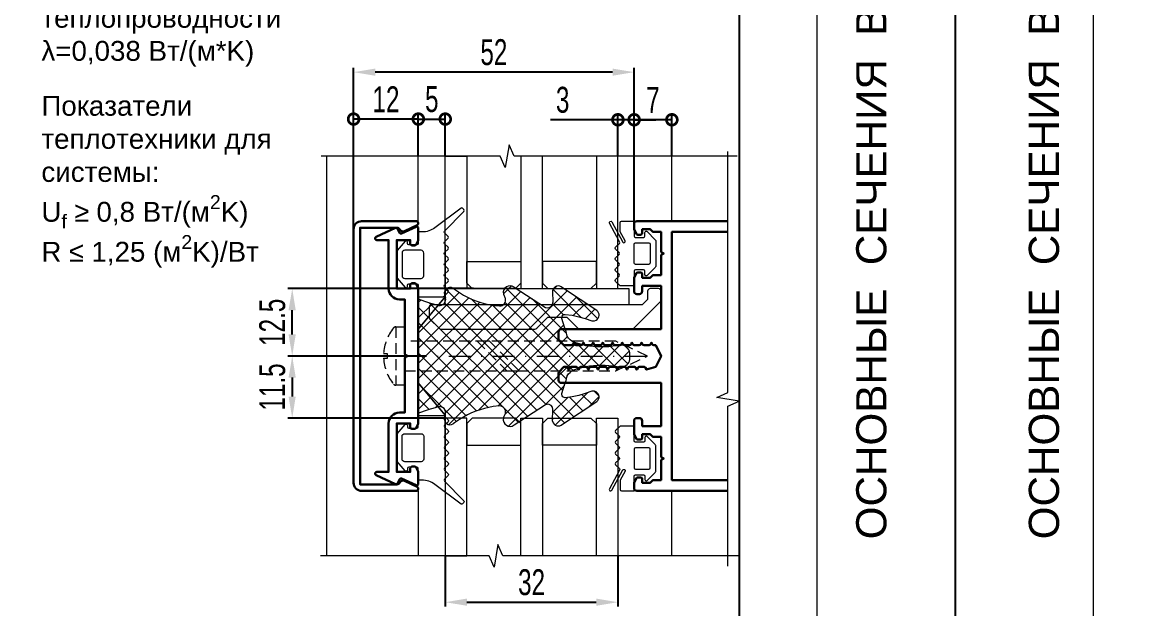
# Model space of a CAD drawing. Extents: x -37 to 8820, y -336 to 478.
# Drawn here: x 3041.9 to 3170.4, y 132.6 to 200.6 of the extents above; entities that cross this region are included whole.
import ezdxf

# ---------------------------------------------------------------- set-up
doc = ezdxf.new("R2010")
doc.units = 0
doc.header["$LTSCALE"] = 5
doc.linetypes.add('DASHDOT', pattern=[1, 0.5, -0.25, 0, -0.25])
doc.linetypes.add('HIDDEN', pattern=[0.375, 0.25, -0.125])
doc.layers.get('0').update_dxf_attribs({"linetype": 'CONTINUOUS', "lineweight": 30})
doc.layers.get('DEFPOINTS').update_dxf_attribs({"linetype": 'CONTINUOUS'})
for name, color, linetype, lineweight in [('1', 6, 'DASHDOT', 13), ('2', 3, 'HIDDEN', 13), ('Dimentions', 5, 'CONTINUOUS', 15), ('Glass', 5, 'CONTINUOUS', 20), ('Ал подклад', 7, 'CONTINUOUS', 20), ('Герлен', 7, 'CONTINUOUS', 60), ('Зигзаг', 1, 'CONTINUOUS', 15), ('Конструкции', 252, 'CONTINUOUS', 20), ('Подкладки', 1, 'CONTINUOUS', 20), ('Текстовый', 7, 'CONTINUOUS', 9), ('Уплотнители', 1, 'CONTINUOUS', 20), ('Штриховка', 1, 'CONTINUOUS', 5)]:
    doc.layers.add(name, color=color, linetype=linetype, lineweight=lineweight)
doc.layers.add('Скрытые', color=14, linetype='CONTINUOUS', plot=False)
doc.styles.add('3', font='RUSS.SHX', dxfattribs={"width": 0.7, "height": 3})
doc.styles.add('Каталожный', font='arial.ttf', dxfattribs={"height": 2.5})
doc.styles.add('Фирм', font='arial.ttf', dxfattribs={"height": 3.5})
doc.dimstyles.new('MX1_6', dxfattribs={"dimtxt": 3, "dimasz": 2.5, "dimexe": 0.5, "dimexo": 0, "dimgap": 0.8, "dimtad": 1, "dimlfac": 1.6, "dimdsep": 46, "dimtxsty": '3', "dimcen": 0, "dimclrd": 256, "dimclre": 256, "dimclrt": 256, "dimaunit": 1, "dimadec": 0, "dimazin": 0, "dimtfac": 1, "dimtmove": 0, "dimatfit": 1, "dimfxl": 1, "dimtvp": 1, "dimtolj": 1, "dimtzin": 0, "dimarcsym": 0})

# ---------------------------------------------------------------- blocks, each defined once
blk = doc.blocks.new('_DotSmall')
at = {"color": 0, "linetype": 'ByBlock', "const_width": 0.5}
blk.add_lwpolyline([(-0.0625, 0, 1), (0.0625, 0, 1)], format="xyb", close=True, dxfattribs=at)
blk = doc.blocks.new('*D1263')
at = {"layer": 'DEFPOINTS', "color": 0, "linetype": 'Continuous', "transparency": 16777216}
for p in [(3080.32, 189.35), (3087.82, 185.05), (3080.32, 175.1)]:
    blk.add_point(p, dxfattribs=at)
at = {"layer": 'Dimentions', "linetype": 'Continuous', "lineweight": -2, "transparency": 16777216}
for p, q in [((3080.32, 175.1), (3080.32, 189.85)), ((3087.82, 189.35), (3080.32, 189.35)), ((3087.82, 185.05), (3087.82, 189.85))]:
    blk.add_line(p, q, dxfattribs=at)
at = {"layer": 'Dimentions', "linetype": 'Continuous', "lineweight": -2, "transparency": 16777216, "xscale": 2.5, "yscale": 2.5, "zscale": 2.5, "rotation": 180}
blk.add_blockref('_DotSmall', (3080.32, 189.35), dxfattribs=at)
at = {"layer": 'Dimentions', "linetype": 'Continuous', "lineweight": -2, "transparency": 16777216, "xscale": 2.5, "yscale": 2.5, "zscale": 2.5}
blk.add_blockref('_DotSmall', (3087.82, 189.35), dxfattribs=at)
at = {"layer": 'Dimentions', "linetype": 'Continuous', "transparency": 16777216, "insert": (3084.07, 191.65), "char_height": 3, "attachment_point": 5, "style": '3'}
blk.add_mtext('\\A1;12', dxfattribs=at)
blk = doc.blocks.new('*D1264')
at = {"layer": 'DEFPOINTS', "color": 0, "linetype": 'Continuous', "transparency": 16777216}
for p in [(3112.82, 189.27), (3110.94, 185.05), (3112.82, 177.2)]:
    blk.add_point(p, dxfattribs=at)
at = {"layer": 'Dimentions', "linetype": 'Continuous', "lineweight": -2, "transparency": 16777216}
for p, q in [((3110.94, 189.27), (3103.14, 189.27)), ((3110.94, 185.05), (3110.94, 189.77)), ((3112.82, 189.27), (3110.94, 189.27)), ((3112.82, 177.2), (3112.82, 189.77)), ((3112.82, 189.27), (3115.32, 189.27))]:
    blk.add_line(p, q, dxfattribs=at)
at = {"layer": 'Dimentions', "linetype": 'Continuous', "lineweight": -2, "transparency": 16777216, "xscale": 2.5, "yscale": 2.5, "zscale": 2.5}
blk.add_blockref('_DotSmall', (3110.94, 189.27), dxfattribs=at)
at = {"layer": 'Dimentions', "linetype": 'Continuous', "lineweight": -2, "transparency": 16777216, "xscale": 2.5, "yscale": 2.5, "zscale": 2.5, "rotation": 180}
blk.add_blockref('_DotSmall', (3112.82, 189.27), dxfattribs=at)
at = {"layer": 'Dimentions', "linetype": 'Continuous', "transparency": 16777216, "insert": (3104.54, 191.57), "char_height": 3, "attachment_point": 5, "style": '3'}
blk.add_mtext('\\A1;3', dxfattribs=at)
blk = doc.blocks.new('*D1265')
at = {"layer": 'DEFPOINTS', "color": 0, "linetype": 'Continuous', "transparency": 16777216}
for p in [(3080.32, 194.79), (3080.32, 185.67), (3112.82, 185.05)]:
    blk.add_point(p, dxfattribs=at)
at = {"layer": 'Dimentions', "linetype": 'Continuous', "lineweight": -2, "transparency": 16777216}
for p, q in [((3080.32, 185.67), (3080.32, 195.29)), ((3112.82, 185.05), (3112.82, 195.29)), ((3110.32, 194.79), (3082.82, 194.79))]:
    blk.add_line(p, q, dxfattribs=at)
at = {"layer": 'Dimentions', "linetype": 'Continuous', "transparency": 16777216}
for points in [[(3082.82, 195.2), (3082.82, 194.37), (3080.32, 194.79)], [(3110.32, 195.2), (3110.32, 194.37), (3112.82, 194.79)]]:
    blk.add_solid(points, dxfattribs=at)
at = {"layer": 'Dimentions', "linetype": 'Continuous', "transparency": 16777216, "insert": (3096.57, 197.09), "char_height": 3, "attachment_point": 5, "style": '3'}
blk.add_mtext('\\A1;52', dxfattribs=at)
blk = doc.blocks.new('*D1266')
at = {"layer": 'DEFPOINTS', "color": 0, "linetype": 'Continuous', "transparency": 16777216}
for p in [(3090.94, 138.74), (3110.94, 138.74), (3110.94, 133.36)]:
    blk.add_point(p, dxfattribs=at)
at = {"layer": 'Dimentions', "linetype": 'Continuous', "lineweight": -2, "transparency": 16777216}
for p, q in [((3090.94, 138.74), (3090.94, 132.86)), ((3110.94, 138.74), (3110.94, 132.86)), ((3093.44, 133.36), (3108.44, 133.36))]:
    blk.add_line(p, q, dxfattribs=at)
at = {"layer": 'Dimentions', "linetype": 'Continuous', "transparency": 16777216}
for points in [[(3093.44, 133.78), (3093.44, 132.95), (3090.94, 133.36)], [(3108.44, 133.78), (3108.44, 132.95), (3110.94, 133.36)]]:
    blk.add_solid(points, dxfattribs=at)
at = {"layer": 'Dimentions', "linetype": 'Continuous', "transparency": 16777216, "insert": (3100.94, 135.66), "char_height": 3, "attachment_point": 5, "style": '3'}
blk.add_mtext('\\A1;32', dxfattribs=at)
blk = doc.blocks.new('*D1267')
at = {"layer": 'DEFPOINTS', "color": 0, "linetype": 'Continuous', "transparency": 16777216}
for p in [(3090.94, 189.35), (3087.82, 185.05), (3090.94, 185.05)]:
    blk.add_point(p, dxfattribs=at)
at = {"layer": 'Dimentions', "linetype": 'Continuous', "lineweight": -2, "transparency": 16777216}
for p, q in [((3087.82, 185.05), (3087.82, 189.85)), ((3087.82, 189.35), (3090.94, 189.35)), ((3090.94, 185.05), (3090.94, 189.85))]:
    blk.add_line(p, q, dxfattribs=at)
at = {"layer": 'Dimentions', "linetype": 'Continuous', "lineweight": -2, "transparency": 16777216, "xscale": 2.5, "yscale": 2.5, "zscale": 2.5, "rotation": 180}
blk.add_blockref('_DotSmall', (3087.82, 189.35), dxfattribs=at)
at = {"layer": 'Dimentions', "linetype": 'Continuous', "lineweight": -2, "transparency": 16777216, "xscale": 2.5, "yscale": 2.5, "zscale": 2.5}
blk.add_blockref('_DotSmall', (3090.94, 189.35), dxfattribs=at)
at = {"layer": 'Dimentions', "linetype": 'Continuous', "transparency": 16777216, "insert": (3089.38, 191.65), "char_height": 3, "attachment_point": 5, "style": '3'}
blk.add_mtext('\\A1;5', dxfattribs=at)
blk = doc.blocks.new('*D1268')
at = {"layer": 'DEFPOINTS', "color": 0, "linetype": 'Continuous', "transparency": 16777216}
for p in [(3112.82, 189.27), (3112.82, 185.05), (3117.19, 185.05)]:
    blk.add_point(p, dxfattribs=at)
at = {"layer": 'Dimentions', "linetype": 'Continuous', "lineweight": -2, "transparency": 16777216}
for p, q in [((3112.82, 185.05), (3112.82, 189.77)), ((3117.19, 189.27), (3112.82, 189.27)), ((3117.19, 185.05), (3117.19, 189.77))]:
    blk.add_line(p, q, dxfattribs=at)
at = {"layer": 'Dimentions', "linetype": 'Continuous', "lineweight": -2, "transparency": 16777216, "xscale": 2.5, "yscale": 2.5, "zscale": 2.5, "rotation": 180}
blk.add_blockref('_DotSmall', (3112.82, 189.27), dxfattribs=at)
at = {"layer": 'Dimentions', "linetype": 'Continuous', "lineweight": -2, "transparency": 16777216, "xscale": 2.5, "yscale": 2.5, "zscale": 2.5}
blk.add_blockref('_DotSmall', (3117.19, 189.27), dxfattribs=at)
at = {"layer": 'Dimentions', "linetype": 'Continuous', "transparency": 16777216, "insert": (3115, 191.57), "char_height": 3, "attachment_point": 5, "style": '3'}
blk.add_mtext('\\A1;7', dxfattribs=at)
blk = doc.blocks.new('*D1281')
at = {"layer": 'DEFPOINTS', "color": 0, "linetype": 'Continuous', "transparency": 16777216}
for p in [(3073.21, 169.7), (3094.2, 169.7), (3088.68, 161.89)]:
    blk.add_point(p, dxfattribs=at)
at = {"layer": 'Dimentions', "linetype": 'Continuous', "lineweight": -2, "transparency": 16777216}
for p, q in [((3094.2, 169.7), (3072.71, 169.7)), ((3073.21, 164.39), (3073.21, 167.2)), ((3088.68, 161.89), (3072.71, 161.89))]:
    blk.add_line(p, q, dxfattribs=at)
at = {"layer": 'Dimentions', "linetype": 'Continuous', "transparency": 16777216}
for points in [[(3072.79, 167.2), (3073.62, 167.2), (3073.21, 169.7)], [(3072.79, 164.39), (3073.62, 164.39), (3073.21, 161.89)]]:
    blk.add_solid(points, dxfattribs=at)
at = {"layer": 'Dimentions', "linetype": 'Continuous', "transparency": 16777216, "insert": (3070.91, 165.8), "char_height": 3, "attachment_point": 5, "rotation": 90, "style": '3'}
blk.add_mtext('\\A1;12.5', dxfattribs=at)
blk = doc.blocks.new('1')
at = {"layer": 'Уплотнители'}
blk.add_line((0, -6.64), (0, 6.64), dxfattribs=at)
for points in [[(4.05, 7.86), (4.19, 7.75), (4.77, 7.35)], [(11.11, 7.99), (14.75, 5.62), (14.91, 5.58)], [(20.79, 5.16), (20.68, 5.28), (16.72, 7.9)], [(0, 6.64), (0.71, 6.35), (1.43, 6.11), (2.16, 5.92), (2.35, 5.86)], [(3.02, 7.1), (3.09, 6.94), (3.16, 6.75)], [(9.86, 7.17), (9.93, 6.98), (10.03, 6.83)], [(15.56, 7.56), (15.55, 7.37), (15.59, 6.35), (15.6, 6.19)], [(15.55, 7.37), (15.55, 7.36)], [(8.69, 5.86), (9.4, 5.8), (9.58, 5.81)], [(14.75, 5.62), (14.75, 5.6)], [(15.59, 6.35), (15.59, 6.34)], [(24.51, -0.23), (24.49, 0), (24.51, 0.23)], [(24.49, 0), (24.49, -0.01)], [(17.26, -2.31), (17.26, -2.33)], [(16.95, -3.33), (16.95, -3.35)], [(16.61, -4.34), (16.61, -4.35)], [(0, -6.64), (0.71, -6.35), (1.43, -6.11), (2.16, -5.92)], [(9.58, -5.81), (9.4, -5.78), (8.69, -5.86)], [(11.11, -7.99), (14.75, -5.62), (14.91, -5.58)], [(15.56, -7.56), (15.55, -7.37), (15.59, -6.35), (15.6, -6.18)], [(15.59, -6.35), (15.59, -6.37)], [(16.72, -7.9), (20.68, -5.28), (20.79, -5.16)], [(3.09, -6.94), (3.09, -6.92), (3.02, -7.1)], [(4.77, -7.35), (4.19, -7.75), (4.05, -7.86)], [(9.86, -7.17), (9.93, -6.98), (10.03, -6.83)], [(15.55, -7.37), (15.55, -7.39)]]:
    blk.add_lwpolyline(points, dxfattribs=at)
for points in [[(23.72, 1.24), (23.49, 1.27), (23.26, 1.24), (22.54, 1.13, -0.091156), (18.95, 1.32), (18.26, 1.51), (18.01, 1.59), (17.78, 1.73), (17.58, 1.89), (17.4, 2.08), (17.26, 2.31), (17.13, 2.83), (16.95, 3.33), (16.61, 4.34), (16.62, 4.49), (16.68, 4.63), (16.76, 4.73), (16.9, 4.8), (17.03, 4.83), (17.81, 4.72), (18.58, 4.56), (19.34, 4.35), (20.09, 4.09), (20.26, 4.07), (20.43, 4.09)], [(20.43, -4.09), (20.26, -4.07), (20.09, -4.09), (19.34, -4.35), (18.58, -4.56), (17.81, -4.72), (17.03, -4.83), (16.9, -4.8), (16.76, -4.73), (16.68, -4.61), (16.62, -4.49), (16.61, -4.34), (16.95, -3.33), (17.13, -2.83), (17.26, -2.31), (17.4, -2.08), (17.58, -1.89), (17.78, -1.73), (18.01, -1.59), (18.26, -1.51), (18.95, -1.32, -0.091156), (22.54, -1.13), (23.26, -1.24), (23.49, -1.27), (23.72, -1.24)]]:
    blk.add_lwpolyline(points, format="xyb", dxfattribs=at)
blk.add_arc((2.45, -6.58), 0.725, 331.9967, 113.1643, dxfattribs=at)
for points in [[(4.05, 7.86), (3.48, 8.17), (2.91, 7.72), (3.02, 7.1)], [(11.11, 7.99), (10.51, 8.44), (9.7, 7.86), (9.86, 7.17)], [(16.72, 7.9), (16.3, 8.31), (15.68, 8.12), (15.56, 7.56)], [(2.35, 5.86), (2.82, 5.79), (3.3, 6.27), (3.16, 6.75)], [(4.77, 7.35), (6.04, 6.54), (7.22, 6.11), (8.69, 5.86)], [(9.58, 5.81), (10.02, 5.93), (10.24, 6.42), (10.03, 6.83)], [(14.91, 5.58), (15.25, 5.55), (15.6, 5.84), (15.6, 6.19)], [(20.43, 4.09), (20.89, 4.19), (21.12, 4.81), (20.79, 5.16)], [(24.51, 0.23), (24.53, 0.69), (24.16, 1.16), (23.72, 1.24)], [(23.72, -1.24), (24.2, -1.11), (24.51, -0.73), (24.51, -0.23)], [(20.79, -5.16), (21.12, -4.81), (20.89, -4.19), (20.43, -4.09)], [(8.69, -5.86), (7.3, -6.09), (5.95, -6.56), (4.77, -7.35)], [(10.03, -6.83), (10.23, -6.41), (10.04, -5.94), (9.58, -5.81)], [(15.6, -6.18), (15.59, -5.83), (15.25, -5.55), (14.91, -5.58)], [(3.02, -7.1), (2.91, -7.72), (3.48, -8.17), (4.05, -7.86)], [(9.86, -7.17), (9.7, -7.86), (10.51, -8.44), (11.11, -7.99)], [(15.56, -7.56), (15.66, -8.1), (16.34, -8.29), (16.72, -7.9)]]:
    blk.add_open_spline(points, degree=3, dxfattribs=at)
blk = doc.blocks.new('*D227')
at = {"layer": 'DEFPOINTS', "color": 0, "linetype": 'Continuous', "transparency": 16777216}
for p in [(3088.68, 161.89), (3073.21, 154.7), (3090.94, 154.7)]:
    blk.add_point(p, dxfattribs=at)
at = {"layer": 'Dimentions', "linetype": 'Continuous', "lineweight": -2, "transparency": 16777216}
for p, q in [((3088.68, 161.89), (3072.71, 161.89)), ((3073.21, 159.39), (3073.21, 157.2)), ((3090.94, 154.7), (3072.71, 154.7))]:
    blk.add_line(p, q, dxfattribs=at)
at = {"layer": 'Dimentions', "linetype": 'Continuous', "transparency": 16777216}
for points in [[(3072.79, 159.39), (3073.62, 159.39), (3073.21, 161.89)], [(3072.79, 157.2), (3073.62, 157.2), (3073.21, 154.7)]]:
    blk.add_solid(points, dxfattribs=at)
at = {"layer": 'Dimentions', "linetype": 'Continuous', "transparency": 16777216, "insert": (3070.91, 158.3), "char_height": 3, "attachment_point": 5, "rotation": 90, "style": '3'}
blk.add_mtext('\\A1;11.5', dxfattribs=at)

msp = doc.modelspace()

# ---------------------------------------------------------------- hatches: boundary and pattern name
at = {"layer": 'Штриховка', "lineweight": 5}
h = msp.add_hatch(dxfattribs=at)
h.set_pattern_fill('NET', color=256, scale=10, angle=45, style=0)
h.set_pattern_definition([(45, (-4016.2168, 2304.1643), (-0.88388348, 0.88388348), []), (135, (-4016.2168, 2304.1643), (-0.88388348, -0.88388348), [])])
edge = h.paths.add_edge_path()
edge.add_spline(control_points=[(3112.3303, 162.1221), (3112.3461, 162.5812), (3111.9813, 163.0503), (3111.5413, 163.1288)], knot_values=[0, 0, 0, 0, 1, 1, 1, 1], degree=3, periodic=0)
edge.add_line((3111.5413, 163.1288), (3111.31, 163.156))
edge.add_line((3111.31, 163.156), (3111.0788, 163.1288))
edge.add_line((3111.0788, 163.1288), (3110.3578, 163.0199))
edge.add_arc((3109.0801, 172.8827), 9.9451, 256.547552, 277.381309, ccw=False)
edge.add_line((3106.7665, 163.2104), (3106.0727, 163.4008))
edge.add_line((3106.0727, 163.4008), (3105.8279, 163.4825))
edge.add_line((3105.8279, 163.4825), (3105.5966, 163.6185))
edge.add_line((3105.5966, 163.6185), (3105.3925, 163.7817))
edge.add_line((3105.3925, 163.7817), (3105.2157, 163.9722))
edge.add_line((3105.2157, 163.9722), (3105.0797, 164.2034))
edge.add_line((3105.0797, 164.2034), (3104.9436, 164.7204))
edge.add_line((3104.9436, 164.7204), (3104.7668, 165.2237))
edge.add_line((3104.7668, 165.2237), (3104.4267, 166.2303))
edge.add_line((3104.4267, 166.2303), (3104.4403, 166.38))
edge.add_line((3104.4403, 166.38), (3104.4947, 166.516))
edge.add_line((3104.4947, 166.516), (3104.5763, 166.6248))
edge.add_line((3104.5763, 166.6248), (3104.7124, 166.6928))
edge.add_line((3104.7124, 166.6928), (3104.8484, 166.7201))
edge.add_line((3104.8484, 166.7201), (3105.6238, 166.6112))
edge.add_line((3105.6238, 166.6112), (3106.3992, 166.448))
edge.add_line((3106.3992, 166.448), (3107.161, 166.2439))
edge.add_line((3107.161, 166.2439), (3107.9092, 165.9855))
edge.add_line((3107.9092, 165.9855), (3108.0724, 165.9583))
edge.add_line((3108.0724, 165.9583), (3108.2493, 165.9855))
edge.add_spline(control_points=[(3108.2493, 165.9855), (3108.7041, 166.0846), (3108.9335, 166.6965), (3108.6029, 167.0465)], knot_values=[0, 0, 0, 0, 1, 1, 1, 1], degree=3, periodic=0)
edge.add_line((3108.6029, 167.0465), (3108.4941, 167.169))
edge.add_line((3108.4941, 167.169), (3104.5355, 169.7944))
edge.add_spline(control_points=[(3104.5355, 169.7944), (3104.1206, 170.1982), (3103.5005, 170.0066), (3103.3792, 169.4543)], knot_values=[0, 0, 0, 0, 1, 1, 1, 1], degree=3, periodic=0)
edge.add_line((3103.3792, 169.4543), (3103.3656, 169.2639))
edge.add_line((3103.3656, 169.2639), (3103.4065, 168.2436))
edge.add_line((3103.4065, 168.2436), (3103.4201, 168.0804))
edge.add_spline(control_points=[(3103.4201, 168.0804), (3103.4214, 167.7283), (3103.0698, 167.4381), (3102.7263, 167.4682)], knot_values=[0, 0, 0, 0, 1, 1, 1, 1], degree=3, periodic=0)
edge.add_line((3102.7397, 167.4649), (3102.563, 167.5091))
edge.add_line((3102.563, 167.5091), (3098.9309, 169.876))
edge.add_spline(control_points=[(3098.9309, 169.876), (3098.3319, 170.3306), (3097.5132, 169.7509), (3097.6794, 169.0598)], knot_values=[0, 0, 0, 0, 1, 1, 1, 1], degree=3, periodic=0)
edge.add_line((3097.6794, 169.0598), (3097.7474, 168.8694))
edge.add_line((3097.7474, 168.8694), (3097.8427, 168.7198))
edge.add_spline(control_points=[(3097.8427, 168.7198), (3098.0578, 168.3094), (3097.8402, 167.8247), (3097.3938, 167.6995)], knot_values=[0, 0, 0, 0, 1, 1, 1, 1], degree=3, periodic=0)
edge.add_line((3097.4052, 167.7004), (3097.2169, 167.6859))
edge.add_line((3097.2169, 167.6859), (3096.5095, 167.7539))
edge.add_spline(control_points=[(3096.5095, 167.7539), (3095.0333, 168.0047), (3093.856, 168.4261), (3092.5918, 169.2367)], knot_values=[0, 0, 0, 0, 1, 1, 1, 1], degree=3, periodic=0)
edge.add_line((3092.5918, 169.2367), (3092.0068, 169.6448))
edge.add_line((3092.0068, 169.6448), (3091.8708, 169.7536))
edge.add_spline(control_points=[(3091.8708, 169.7536), (3091.2997, 170.0574), (3090.7301, 169.6117), (3090.8369, 168.9918)], knot_values=[0, 0, 0, 0, 1, 1, 1, 1], degree=3, periodic=0)
edge.add_line((3090.8369, 168.9918), (3090.9049, 168.8286))
edge.add_line((3090.9049, 168.8286), (3090.973, 168.6381))
edge.add_spline(control_points=[(3090.973, 168.6381), (3091.121, 168.165), (3090.6374, 167.6816), (3090.1704, 167.7539)], knot_values=[0, 0, 0, 0, 1, 1, 1, 1], degree=3, periodic=0)
edge.add_line((3090.1849, 167.7498), (3089.9799, 167.8083))
edge.add_line((3089.9799, 167.8083), (3089.2453, 167.9988))
edge.add_line((3089.2453, 167.9988), (3088.5244, 168.2436))
edge.add_line((3088.5244, 168.2436), (3087.817, 168.5293))
edge.add_line((3087.817, 168.5293), (3087.817, 155.2524))
edge.add_line((3087.817, 155.2524), (3088.5244, 155.5381))
edge.add_line((3088.5244, 155.5381), (3089.2453, 155.7829))
edge.add_line((3089.2453, 155.7829), (3089.9799, 155.9734))
edge.add_arc((3090.265, 155.307), 0.7248, -28.003331, 113.164313, ccw=False)
edge.add_line((3090.9049, 154.9667), (3090.8369, 154.7899))
edge.add_spline(control_points=[(3090.8369, 154.7899), (3090.7301, 154.17), (3091.2997, 153.7243), (3091.8708, 154.0281)], knot_values=[0, 0, 0, 0, 1, 1, 1, 1], degree=3, periodic=0)
edge.add_line((3091.8708, 154.0281), (3092.0068, 154.1369))
edge.add_line((3092.0068, 154.1369), (3092.5918, 154.545))
edge.add_spline(control_points=[(3092.5918, 154.545), (3093.7662, 155.3349), (3095.1204, 155.7963), (3096.5095, 156.0278)], knot_values=[0, 0, 0, 0, 1, 1, 1, 1], degree=3, periodic=0)
edge.add_line((3096.5095, 156.0278), (3097.2169, 156.1094))
edge.add_line((3097.2169, 156.1094), (3097.3938, 156.0822))
edge.add_spline(control_points=[(3097.3938, 156.0822), (3097.8581, 155.9464), (3098.0513, 155.4791), (3097.8427, 155.062)], knot_values=[0, 0, 0, 0, 1, 1, 1, 1], degree=3, periodic=0)
edge.add_line((3097.8514, 155.0757), (3097.7474, 154.9123))
edge.add_line((3097.7474, 154.9123), (3097.6794, 154.7219))
edge.add_spline(control_points=[(3097.6794, 154.7219), (3097.5132, 154.0308), (3098.3319, 153.4511), (3098.9309, 153.9057)], knot_values=[0, 0, 0, 0, 1, 1, 1, 1], degree=3, periodic=0)
edge.add_line((3098.9309, 153.9057), (3102.563, 156.2727))
edge.add_line((3102.563, 156.2727), (3102.7263, 156.3135))
edge.add_spline(control_points=[(3102.7263, 156.3135), (3103.0655, 156.3432), (3103.4119, 156.0611), (3103.4201, 155.7149)], knot_values=[0, 0, 0, 0, 1, 1, 1, 1], degree=3, periodic=0)
edge.add_line((3103.4215, 155.7339), (3103.4065, 155.5381))
edge.add_line((3103.4065, 155.5381), (3103.3656, 154.5178))
edge.add_line((3103.3656, 154.5178), (3103.3792, 154.3274))
edge.add_spline(control_points=[(3103.3792, 154.3274), (3103.4722, 153.786), (3104.1587, 153.5989), (3104.5355, 153.9873)], knot_values=[0, 0, 0, 0, 1, 1, 1, 1], degree=3, periodic=0)
edge.add_line((3104.5355, 153.9873), (3108.4941, 156.6127))
edge.add_line((3108.4941, 156.6127), (3108.6029, 156.7352))
edge.add_spline(control_points=[(3108.6029, 156.7352), (3108.9335, 157.0852), (3108.7041, 157.6972), (3108.2493, 157.7962)], knot_values=[0, 0, 0, 0, 1, 1, 1, 1], degree=3, periodic=0)
edge.add_line((3108.2493, 157.7962), (3108.0724, 157.8234))
edge.add_line((3108.0724, 157.8234), (3107.9092, 157.7962))
edge.add_line((3107.9092, 157.7962), (3107.161, 157.5378))
edge.add_line((3107.161, 157.5378), (3106.3992, 157.3337))
edge.add_line((3106.3992, 157.3337), (3105.6238, 157.1705))
edge.add_line((3105.6238, 157.1705), (3104.8484, 157.0617))
edge.add_line((3104.8484, 157.0617), (3104.7124, 157.0889))
edge.add_line((3104.7124, 157.0889), (3104.5763, 157.1569))
edge.add_line((3104.5763, 157.1569), (3104.4947, 157.2793))
edge.add_line((3104.4947, 157.2793), (3104.4403, 157.4017))
edge.add_line((3104.4403, 157.4017), (3104.4267, 157.5514))
edge.add_line((3104.4267, 157.5514), (3104.7668, 158.558))
edge.add_line((3104.7668, 158.558), (3104.9436, 159.0614))
edge.add_line((3104.9436, 159.0614), (3105.0797, 159.5783))
edge.add_line((3105.0797, 159.5783), (3105.2157, 159.8095))
edge.add_line((3105.2157, 159.8095), (3105.3925, 160))
edge.add_line((3105.3925, 160), (3105.5966, 160.1632))
edge.add_line((3105.5966, 160.1632), (3105.8279, 160.2993))
edge.add_line((3105.8279, 160.2993), (3106.0727, 160.3809))
edge.add_line((3106.0727, 160.3809), (3106.7665, 160.5713))
edge.add_arc((3109.0801, 150.899), 9.9451, 82.618691, 103.452448, ccw=False)
edge.add_line((3110.3578, 160.7618), (3111.0788, 160.6529))
edge.add_line((3111.0788, 160.6529), (3111.31, 160.6257))
edge.add_line((3111.31, 160.6257), (3111.5413, 160.6529))
edge.add_spline(control_points=[(3111.5413, 160.6529), (3112.0165, 160.7854), (3112.3257, 161.1581), (3112.3303, 161.6596)], knot_values=[0, 0, 0, 0, 1, 1, 1, 1], degree=3, periodic=0)
edge.add_line((3112.3303, 161.6596), (3112.3031, 161.8909))
edge.add_line((3112.3031, 161.8909), (3112.3303, 162.1221))

# ---------------------------------------------------------------- linework, layer by layer
for points in [[(3080.317, 147.2034), (3080.317, 176.5784, -0.41421356), (3081.2545, 177.5159), (3087.567, 177.5159, -0.80258485), (3087.6726, 177.0393), (3086.236, 176.3693, -0.40155944), (3085.6629, 176.5639, 0.27973928), (3085.3303, 176.7659), (3081.067, 176.7659), (3081.067, 147.0159), (3085.3303, 147.0159, 0.27973928), (3085.6629, 147.2178, -0.40155944), (3086.236, 147.4124), (3087.6726, 146.7424, -0.80258485), (3087.567, 146.2659), (3081.2545, 146.2659, -0.41421356)], [(3087.817, 169.6591, 0.11643382), (3087.7972, 169.7429), (3087.5563, 170.2247, 0.28407904), (3087.3886, 170.3284), (3087.067, 170.3284, 0.41421356), (3086.8795, 170.1409), (3086.8795, 169.7034), (3085.317, 169.7034), (3085.317, 175.3284), (3086.8795, 175.3284), (3086.8795, 174.8909, 0.41421356), (3087.067, 174.7034), (3087.3886, 174.7034, 0.28407904), (3087.5563, 174.807), (3087.7972, 175.2888, 0.11643382), (3087.817, 175.3726), (3087.817, 176.7034, 0.54861879), (3087.5502, 176.8733), (3085.8814, 176.0951, -0.41421356), (3085.6322, 176.1858), (3085.4122, 176.6576, 0.41421356), (3085.163, 176.7483), (3082.9252, 175.7048, 0.29147342), (3082.817, 175.5348), (3082.817, 175.5159, 0.41421356), (3083.0045, 175.3284), (3084.3795, 175.3284), (3084.3795, 169.7034, 0.41421356), (3085.6295, 168.4534), (3086.2545, 168.4534), (3086.2545, 162.163, 0.28407904), (3086.3581, 161.9953), (3086.567, 161.8909), (3086.3581, 161.7864, 0.28407904), (3086.2545, 161.6187), (3086.2545, 155.3284), (3085.6295, 155.3284, 0.41421356), (3084.3795, 154.0784), (3084.3795, 148.4534), (3083.0045, 148.4534, 0.41421356), (3082.817, 148.2659), (3082.817, 148.2469, 0.29147342), (3082.9252, 148.0769), (3085.163, 147.0334, 0.41421356), (3085.4122, 147.1241), (3085.6322, 147.5959, -0.41421356), (3085.8814, 147.6866), (3087.5502, 146.9084, 0.54861879), (3087.817, 147.0784), (3087.817, 148.4091, 0.11643382), (3087.7972, 148.4929), (3087.5563, 148.9747, 0.28407904), (3087.3886, 149.0784), (3087.067, 149.0784, 0.41421356), (3086.8795, 148.8909), (3086.8795, 148.4534), (3085.317, 148.4534), (3085.317, 154.0784), (3086.8795, 154.0784), (3086.8795, 153.6409, 0.41421356), (3087.067, 153.4534), (3087.3886, 153.4534, 0.28407904), (3087.5563, 153.557), (3087.7972, 154.0388, 0.11643382), (3087.817, 154.1226)]]:
    msp.add_lwpolyline(points, format="xyb", close=True)
msp.add_lwpolyline([(3123.6821, 146.2659), (3113.1295, 146.2659, -0.41421356), (3112.817, 146.5784), (3112.817, 147.1591, -0.11643382), (3112.8368, 147.2429), (3113.0777, 147.7247, -0.28407904), (3113.2454, 147.8284), (3113.567, 147.8284, -0.41421356), (3113.7545, 147.6409), (3113.7545, 147.2034), (3114.692, 147.2034), (3114.9496, 147.4609, -0.19891237), (3115.0821, 147.5159), (3115.942, 147.5159), (3115.942, 149.7437, -0.28407904), (3116.0456, 149.9114), (3116.2545, 150.0159), (3116.0456, 150.1203, -0.28407904), (3115.942, 150.288), (3115.942, 152.5159), (3115.0821, 152.5159, -0.19891237), (3114.9496, 152.5708), (3114.692, 152.8284), (3113.7545, 152.8284), (3113.7545, 152.3909, -0.41421356), (3113.567, 152.2034), (3113.2454, 152.2034, -0.28407904), (3113.0777, 152.307), (3112.8368, 152.7888, -0.11643382), (3112.817, 152.8726), (3112.817, 154.3909, -0.41421356), (3113.1295, 154.7034), (3113.442, 154.7034, -0.41421356), (3113.7545, 154.3909), (3113.7545, 153.7659), (3115.942, 153.7659), (3115.942, 158.7659), (3104.3795, 158.7659, -0.41421356), (3104.067, 159.0784), (3104.067, 159.9382, -0.19891237), (3104.1219, 160.0708), (3104.6371, 160.5859, -0.19891237), (3104.7696, 160.6409), (3104.9823, 160.6409, -0.28407904), (3105.15, 160.5372), (3105.2545, 160.3284), (3105.3589, 160.5372, -0.28407904), (3105.5266, 160.6409), (3106.1073, 160.6409, -0.28407904), (3106.275, 160.5372), (3106.3795, 160.3284), (3106.4839, 160.5372, -0.28407904), (3106.6516, 160.6409), (3107.2323, 160.6409, -0.28407904), (3107.4, 160.5372), (3107.5045, 160.3284), (3107.6089, 160.5372, -0.28407904), (3107.7766, 160.6409), (3108.3573, 160.6409, -0.28407904), (3108.525, 160.5372), (3108.6295, 160.3284), (3108.7339, 160.5372, -0.28407904), (3108.9016, 160.6409), (3109.4823, 160.6409, -0.28407904), (3109.65, 160.5372), (3109.7545, 160.3284), (3109.8589, 160.5372, -0.28407904), (3110.0266, 160.6409), (3110.6073, 160.6409, -0.28407904), (3110.775, 160.5372), (3110.8795, 160.3284), (3110.9839, 160.5372, -0.28407904), (3111.1516, 160.6409), (3111.7323, 160.6409, -0.28407904), (3111.9, 160.5372), (3112.0045, 160.3284), (3112.1089, 160.5372, -0.28407904), (3112.2766, 160.6409), (3112.8573, 160.6409, -0.28407904), (3113.025, 160.5372), (3113.1295, 160.3284), (3113.2339, 160.5372, -0.28407904), (3113.4016, 160.6409), (3113.9823, 160.6409, -0.28407904), (3114.15, 160.5372), (3114.2545, 160.3284), (3115.317, 160.6409), (3115.942, 161.8909), (3115.317, 163.1409), (3115.0891, 163.1409, -0.28407904), (3114.9214, 163.2445), (3114.817, 163.4534), (3114.7125, 163.2445, -0.28407904), (3114.5448, 163.1409), (3113.9641, 163.1409, -0.28407904), (3113.7964, 163.2445), (3113.692, 163.4534), (3113.5875, 163.2445, -0.28407904), (3113.4198, 163.1409), (3112.8391, 163.1409, -0.28407904), (3112.6714, 163.2445), (3112.567, 163.4534), (3112.4625, 163.2445, -0.28407904), (3112.2948, 163.1409), (3111.7141, 163.1409, -0.28407904), (3111.5464, 163.2445), (3111.442, 163.4534), (3111.3375, 163.2445, -0.28407904), (3111.1698, 163.1409), (3110.5891, 163.1409, -0.28407904), (3110.4214, 163.2445), (3110.317, 163.4534), (3110.2125, 163.2445, -0.28407904), (3110.0448, 163.1409), (3109.4641, 163.1409, -0.28407904), (3109.2964, 163.2445), (3109.192, 163.4534), (3109.0875, 163.2445, -0.28407904), (3108.9198, 163.1409), (3108.3391, 163.1409, -0.28407904), (3108.1714, 163.2445), (3108.067, 163.4534), (3107.9625, 163.2445, -0.28407904), (3107.7948, 163.1409), (3107.2141, 163.1409, -0.28407904), (3107.0464, 163.2445), (3106.942, 163.4534), (3106.8375, 163.2445, -0.28407904), (3106.6698, 163.1409), (3106.0891, 163.1409, -0.28407904), (3105.9214, 163.2445), (3105.817, 163.4534), (3105.7125, 163.2445, -0.28407904), (3105.5448, 163.1409), (3104.7696, 163.1409, -0.19891237), (3104.6371, 163.1958), (3104.1219, 163.7109, -0.19891237), (3104.067, 163.8435), (3104.067, 164.7034, -0.41421356), (3104.3795, 165.0159), (3115.942, 165.0159), (3115.942, 170.0159), (3113.7545, 170.0159), (3113.7545, 169.3909, -0.41421356), (3113.442, 169.0784), (3113.1295, 169.0784, -0.41421356), (3112.817, 169.3909), (3112.817, 170.9091, -0.11643382), (3112.8368, 170.9929), (3113.0777, 171.4747, -0.28407904), (3113.2454, 171.5784), (3113.567, 171.5784, -0.41421356), (3113.7545, 171.3909), (3113.7545, 170.9534), (3114.692, 170.9534), (3114.9496, 171.2109, -0.19891237), (3115.0821, 171.2659), (3115.942, 171.2659), (3115.942, 173.4937, -0.28407904), (3116.0456, 173.6614), (3116.2545, 173.7659), (3116.0456, 173.8703, -0.28407904), (3115.942, 174.038), (3115.942, 176.2659), (3115.0821, 176.2659, -0.19891237), (3114.9496, 176.3208), (3114.692, 176.5784), (3113.7545, 176.5784), (3113.7545, 176.1409, -0.41421356), (3113.567, 175.9534), (3113.2454, 175.9534, -0.28407904), (3113.0777, 176.057), (3112.8368, 176.5388, -0.11643382), (3112.817, 176.6226), (3112.817, 177.2034, -0.41421356), (3113.1295, 177.5159), (3123.6821, 177.5159)], format="xyb")
msp.add_lwpolyline([(3123.6821, 147.5159), (3117.192, 147.5159), (3117.192, 176.2659), (3123.6821, 176.2659)])
at = {"layer": '1'}
msp.add_line((3086.2545, 161.8909), (3114.3795, 161.8909), dxfattribs=at)
at = {"layer": '2'}
msp.add_line((3085.1984, 165.2659), (3085.1984, 158.5159), dxfattribs=at)
msp.add_lwpolyline([(3083.7916, 162.1365, -0.16184886), (3084.9574, 165.1522, -0.22388754), (3085.1984, 165.2659), (3086.2545, 165.2659), (3086.2545, 158.5159), (3085.1984, 158.5159, -0.22388754), (3084.9574, 158.6295, -0.16184886), (3083.7916, 161.6452), (3084.2293, 161.6452), (3084.2293, 162.1365)], format="xyb", close=True, dxfattribs=at)
for points in [[(3086.2545, 160.1721), (3110.6936, 160.1721), (3114.3795, 161.8909), (3110.6936, 163.6096), (3086.2545, 163.6096)], [(3094.6329, 163.6096), (3098.0704, 160.1721), (3099.5027, 160.1721), (3096.0652, 163.6096)]]:
    msp.add_lwpolyline(points, close=True, dxfattribs=at)
at = {"layer": 'Dimentions', "linetype": 'Continuous'}
for p, q in [((3134, 297), (3134, 0)), ((3166, 297), (3166, 0))]:
    msp.add_line(p, q, dxfattribs=at)
at = {"layer": 'Glass'}
for points in [[(3093.442, 185.0461), (3093.442, 169.7034), (3090.942, 169.7034), (3090.942, 185.0461)], [(3099.692, 185.0461), (3099.692, 169.7034), (3102.192, 169.7034), (3102.192, 185.0461)], [(3108.442, 185.0461), (3108.442, 169.7034), (3110.942, 169.7034), (3110.942, 185.0461)], [(3099.067, 169.7034), (3094.067, 169.7034), (3093.442, 170.3284), (3093.442, 172.8284), (3099.692, 172.8284), (3099.692, 170.3284)], [(3102.817, 169.7034), (3107.817, 169.7034), (3108.442, 170.3284), (3108.442, 172.8284), (3102.192, 172.8284), (3102.192, 170.3284)], [(3093.442, 138.7356), (3093.442, 154.7034), (3090.942, 154.7034), (3090.942, 138.7356)], [(3099.067, 154.7034), (3094.067, 154.7034), (3093.442, 154.0784), (3093.442, 151.5784), (3099.692, 151.5784), (3099.692, 154.0784)], [(3099.692, 138.7356), (3099.692, 154.7034), (3102.192, 154.7034), (3102.192, 138.7356)], [(3102.817, 154.7034), (3107.817, 154.7034), (3108.442, 154.0784), (3108.442, 151.5784), (3102.192, 151.5784), (3102.192, 154.0784)], [(3108.442, 138.7356), (3108.442, 154.7034), (3110.942, 154.7034), (3110.942, 138.7356)]]:
    msp.add_lwpolyline(points, close=True, dxfattribs=at)
at = {"layer": 'Ал подклад'}
msp.add_lwpolyline([(3106.5144, 165.0159), (3112.5803, 165.0159, 0.19891237), (3112.8013, 165.1074), (3115.8504, 168.1566, 0.19891237), (3115.942, 168.3775), (3115.942, 169.3909, 0.41421356), (3115.6295, 169.7034), (3114.692, 169.7034, 0.41421356), (3114.3795, 169.3909), (3114.3795, 168.4534), (3113.7545, 167.8284), (3089.3795, 167.8284, 0.41421356), (3089.067, 167.5159), (3089.067, 166.3953, 0.19891237), (3089.1585, 166.1743), (3090.2254, 165.1074, 0.19891237), (3090.4464, 165.0159), (3101.3081, 165.0159, 0.19891237), (3101.5291, 165.1074), (3102.817, 166.3953), (3105.0055, 166.3953), (3106.2934, 165.1074, 0.19891237)], format="xyb", close=True, dxfattribs=at)
at = {"layer": 'Герлен', "ltscale": 2, "const_width": 0.1875}
msp.add_lwpolyline([(3090.942, 174.8284), (3090.942, 168.7659), (3087.817, 165.0159), (3087.817, 158.7659), (3090.942, 155.0159), (3090.942, 148.9534)], dxfattribs=at)
at = {"layer": 'Зигзаг'}
for points in [[(3124.7426, 185.0461), (3098.9048, 185.0461), (3098.324, 186.364), (3097.8884, 183.7513), (3097.3059, 185.0461), (3076.5503, 185.0461)], [(3123.6821, 137.5391), (3123.6821, 156.064), (3125, 156.6449), (3122.3873, 157.0805), (3123.6821, 157.663), (3123.6821, 185.5897)], [(3124.9628, 138.7356), (3097.6195, 138.7356), (3097.0386, 140.0535), (3096.603, 137.4408), (3096.0205, 138.7356), (3076.4915, 138.7356)]]:
    msp.add_lwpolyline(points, dxfattribs=at)
at = {"layer": 'Конструкции'}
for p, q in [((3087.817, 177.5159), (3087.817, 185.0461)), ((3117.192, 177.5159), (3117.192, 185.0461)), ((3087.817, 146.2659), (3087.817, 138.7356)), ((3117.192, 138.7356), (3117.192, 146.2659))]:
    msp.add_line(p, q, dxfattribs=at)
msp.add_lwpolyline([(3077.192, 185.0461), (3077.192, 138.7356)], dxfattribs=at)
at = {"layer": 'Подкладки'}
msp.add_lwpolyline([(3090.942, 167.8284), (3090.942, 169.7034), (3112.192, 169.7034), (3112.192, 167.8284)], close=True, dxfattribs=at)
at = {"layer": 'Скрытые', "linetype": 'Continuous'}
for points in [[(2940, 297), (3150, 297), (3150, 0), (2940, 0)], [(3360, 297), (3150, 297), (3150, 0), (3360, 0)], [(2960, 10), (2960, 287), (3125, 287), (3125, 10)]]:
    msp.add_lwpolyline(points, close=True, dxfattribs=at)
at = {"layer": 'Уплотнители'}
for points in [[(3086.567, 170.1096, -0.41421356), (3086.7232, 170.2659), (3087.6607, 170.2659, -0.41421356), (3087.817, 170.1096), (3087.817, 168.7659), (3090.7049, 168.7659, 0.19891237), (3090.7933, 168.8025), (3091.2712, 169.2804, 0.41421356), (3091.2712, 169.5013), (3090.8672, 169.9054, -0.41421356), (3090.8672, 170.1263), (3091.2712, 170.5304, 0.41421356), (3091.2712, 170.7513), (3090.8672, 171.1554, -0.41421356), (3090.8672, 171.3763), (3091.2712, 171.7804, 0.41421356), (3091.2712, 172.0013), (3090.8672, 172.4054, -0.41421356), (3090.8672, 172.6263), (3091.2712, 173.0304, 0.41421356), (3091.2712, 173.2513), (3090.8672, 173.6554, -0.41421356), (3090.8672, 173.8763), (3091.2712, 174.2804, 0.41421356), (3091.2712, 174.5013), (3090.8672, 174.9054, -0.41421356), (3090.8672, 175.1263), (3091.2712, 175.5304, 0.41421356), (3091.2712, 175.7513), (3090.8672, 176.1554, -0.41421356), (3090.8672, 176.3763), (3093.0815, 178.6554, 0.41421356), (3093.0815, 178.8763), (3092.9502, 179.0077, 0.29253821), (3092.7857, 179.0438), (3089.7325, 176.763, -0.16178775), (3088.2363, 176.2659), (3087.817, 176.2659), (3087.817, 174.9221, -0.41421356), (3087.6607, 174.7659), (3086.7232, 174.7659, -0.41421356), (3086.567, 174.9221), (3086.567, 175.0784, 0.66858666), (3086.3001, 175.1887), (3085.3626, 174.1241, 0.19861919), (3085.317, 174.0137), (3085.317, 171.018, 0.19861919), (3085.3626, 170.9076), (3086.3001, 169.843, 0.66858666), (3086.567, 169.9534)], [(3111.7778, 175.2466), (3111.2109, 176.2917, -0.12491271), (3111.192, 176.3662), (3111.192, 177.3596, -0.41421356), (3111.3482, 177.5159), (3112.817, 177.5159), (3112.817, 175.7971, 0.41421356), (3112.9732, 175.6409), (3113.9107, 175.6409, 0.41421356), (3114.067, 175.7971), (3114.067, 176.2034, -0.66858666), (3114.3338, 176.3137), (3115.2713, 175.3741, -0.19861919), (3115.317, 175.2637), (3115.317, 172.268, -0.19861919), (3115.2713, 172.1576), (3114.3338, 171.218, -0.66858666), (3114.067, 171.3284), (3114.067, 171.7346, 0.41421356), (3113.9107, 171.8909), (3112.9732, 171.8909, 0.41421356), (3112.817, 171.7346), (3112.817, 170.0159), (3111.2567, 170.0159, -0.19891237), (3111.1462, 170.0616), (3110.6775, 170.5304, -0.41421356), (3110.6775, 170.7513), (3111.0815, 171.1554, 0.41421356), (3111.0815, 171.3763), (3110.6775, 171.7804, -0.41421356), (3110.6775, 172.0013), (3111.0815, 172.4054, 0.41421356), (3111.0815, 172.6263), (3110.6775, 173.0304, -0.41421356), (3110.6775, 173.2513), (3111.0815, 173.6554, 0.41421356), (3111.0815, 173.8763), (3110.6775, 174.2804, -0.41421356), (3110.6775, 174.5013), (3111.1095, 174.9334, 0.33207606), (3111.1364, 175.1184), (3109.9609, 177.2851, -1), (3110.2356, 177.4341), (3111.5032, 175.0976, 1)], [(3114.692, 174.8596), (3114.692, 172.6721, -0.41421356), (3114.5357, 172.5159), (3112.9732, 172.5159, -0.41421356), (3112.817, 172.6721), (3112.817, 174.8596, -0.41421356), (3112.9732, 175.0159), (3114.5357, 175.0159, -0.41421356)], [(3085.942, 173.8284), (3085.942, 171.2034, 0.41421356), (3086.2545, 170.8909), (3088.1295, 170.8909, 0.41421356), (3088.442, 171.2034), (3088.442, 173.8284, 0.41421356), (3088.1295, 174.1409), (3086.2545, 174.1409, 0.41421356)], [(3086.567, 153.6721, 0.41421356), (3086.7232, 153.5159), (3087.6607, 153.5159, 0.41421356), (3087.817, 153.6721), (3087.817, 155.0159), (3090.7049, 155.0159, -0.19891237), (3090.7933, 154.9792), (3091.2712, 154.5013, -0.41421356), (3091.2712, 154.2804), (3090.8672, 153.8763, 0.41421356), (3090.8672, 153.6554), (3091.2712, 153.2513, -0.41421356), (3091.2712, 153.0304), (3090.8672, 152.6263, 0.41421356), (3090.8672, 152.4054), (3091.2712, 152.0013, -0.41421356), (3091.2712, 151.7804), (3090.8672, 151.3763, 0.41421356), (3090.8672, 151.1554), (3091.2712, 150.7513, -0.41421356), (3091.2712, 150.5304), (3090.8672, 150.1263, 0.41421356), (3090.8672, 149.9054), (3091.2712, 149.5013, -0.41421356), (3091.2712, 149.2804), (3090.8672, 148.8763, 0.41421356), (3090.8672, 148.6554), (3091.2712, 148.2513, -0.41421356), (3091.2712, 148.0304), (3090.8672, 147.6263, 0.41421356), (3090.8672, 147.4054), (3093.0815, 145.1263, -0.41421356), (3093.0815, 144.9054), (3092.9502, 144.774, -0.29253821), (3092.7857, 144.7379), (3089.7325, 147.0187, 0.16178775), (3088.2363, 147.5159), (3087.817, 147.5159), (3087.817, 148.8596, 0.41421356), (3087.6607, 149.0159), (3086.7232, 149.0159, 0.41421356), (3086.567, 148.8596), (3086.567, 148.7034, -0.66858666), (3086.3001, 148.593), (3085.3626, 149.6576, -0.19861919), (3085.317, 149.768), (3085.317, 152.7637, -0.19861919), (3085.3626, 152.8741), (3086.3001, 153.9387, -0.66858666), (3086.567, 153.8284)], [(3085.942, 149.9534), (3085.942, 152.5784, -0.41421356), (3086.2545, 152.8909), (3088.1295, 152.8909, -0.41421356), (3088.442, 152.5784), (3088.442, 149.9534, -0.41421356), (3088.1295, 149.6409), (3086.2545, 149.6409, -0.41421356)], [(3111.7778, 148.5351), (3111.2109, 147.49, 0.12491271), (3111.192, 147.4155), (3111.192, 146.4221, 0.41421356), (3111.3482, 146.2659), (3112.817, 146.2659), (3112.817, 147.9846, -0.41421356), (3112.9732, 148.1409), (3113.9107, 148.1409, -0.41421356), (3114.067, 147.9846), (3114.067, 147.5784, 0.66858666), (3114.3338, 147.468), (3115.2713, 148.4076, 0.19861919), (3115.317, 148.518), (3115.317, 151.5137, 0.19861919), (3115.2713, 151.6241), (3114.3338, 152.5637, 0.66858666), (3114.067, 152.4534), (3114.067, 152.0471, -0.41421356), (3113.9107, 151.8909), (3112.9732, 151.8909, -0.41421356), (3112.817, 152.0471), (3112.817, 153.7659), (3111.2567, 153.7659, 0.19891237), (3111.1462, 153.7201), (3110.6775, 153.2513, 0.41421356), (3110.6775, 153.0304), (3111.0815, 152.6263, -0.41421356), (3111.0815, 152.4054), (3110.6775, 152.0013, 0.41421356), (3110.6775, 151.7804), (3111.0815, 151.3763, -0.41421356), (3111.0815, 151.1554), (3110.6775, 150.7513, 0.41421356), (3110.6775, 150.5304), (3111.0815, 150.1263, -0.41421356), (3111.0815, 149.9054), (3110.6775, 149.5013, 0.41421356), (3110.6775, 149.2804), (3111.1095, 148.8483, -0.33207606), (3111.1364, 148.6633), (3109.9609, 146.4966, 1), (3110.2356, 146.3476), (3111.5032, 148.6841, -1)], [(3114.692, 148.9221), (3114.692, 151.1096, 0.41421356), (3114.5357, 151.2659), (3112.9732, 151.2659, 0.41421356), (3112.817, 151.1096), (3112.817, 148.9221, 0.41421356), (3112.9732, 148.7659), (3114.5357, 148.7659, 0.41421356)]]:
    msp.add_lwpolyline(points, format="xyb", close=True, dxfattribs=at)

# ---------------------------------------------------------------- block references
at = {"layer": 'Dimentions'}
msp.add_blockref('1', (3087.817, 161.8909), dxfattribs=at)

# ---------------------------------------------------------------- texts
at = {"layer": 'Текстовый', "style": 'Фирм'}
for p in [(3142.0431, 140.6503), (3162.0431, 140.6503)]:
    msp.add_text('ОСНОВНЫЕ  СЕЧЕНИЯ  ВИТРАЖА', height=3.5, rotation=90, dxfattribs=at).set_placement(p)
at = {"layer": 'Текстовый', "color": 1, "linetype": 'Continuous', "attachment_point": 1, "style": 'Каталожный'}
for s, insert, char_height, width in [('\\pxql;Термовставка 530.121 (ADIFOAM - вспененный полиэтилен),{\\C256; Коэффициент теплопроводности λ=0,03\\C5;8\\C256; Вт/(м*K) }', (3044.1526, 221.4106), 2.3, 32.068757), ('\\A1;\\pxql;{\\H0.92x;Показатели теплотехники для  системы:\\P\\pq*;\\C5;U\\H0.7x;\\S^ f;\\H1.4286x; \\fConstantia|b0|i0|c204|p18;≥\\fMS Shell Dlg 2|b0|i0|c0|p0;\\C1; \\fArial|b0|i0|c204|p34;\\C5;0,8 Вт/(м\\H0.7x;\\S2^ ;\\H1.4286x;K)\\C256;\\P\\pql;\\C5;R \\fConstantia|b0|i0|c204|p18;≤\\fArial|b0|i0|c204|p34; 1,25 (м\\H0.7x;\\S2^ ;\\H1.4286x;K)/Вт\\H1.0869x;\\C256; }', (3044.1526, 192.0398), 2.5, 31.207228)]:
    msp.add_mtext(s, dxfattribs=dict(at, insert=insert, char_height=char_height, width=width))

# ---------------------------------------------------------------- dimensions: what is measured, and where the dimension line sits
at = {"layer": 'Dimentions', "linetype": 'Continuous'}
for base, p1, p2, picture, middle in [((3080.317, 194.7877), (3112.817, 185.0461), (3080.317, 185.6711), '*D1265', (3096.567, 197.0877)), ((3110.942, 133.362), (3090.942, 138.7356), (3110.942, 138.7356), '*D1266', (3100.942, 135.662))]:
    dim = msp.add_linear_dim(base=base, p1=p1, p2=p2, dimstyle='MX1_6', dxfattribs=at)
    dim.commit()
    dim.dimension.update_dxf_attribs({"geometry": picture, "text_midpoint": middle})
for base, p1, p2, picture, middle in [((3080.317, 189.3481), (3087.817, 185.0461), (3080.317, 175.0954), '*D1263', (3084.067, 191.6481)), ((3090.942, 189.3481), (3087.817, 185.0461), (3090.942, 185.0461), '*D1267', (3089.3795, 191.6481)), ((3112.817, 189.273), (3117.192, 185.0461), (3112.817, 185.0461), '*D1268', (3115.0045, 191.573))]:
    dim = msp.add_linear_dim(base=base, p1=p1, p2=p2, dimstyle='MX1_6', override={"dimdec": 0, "dimblk1": 'DotSmall', "dimblk2": 'DotSmall', "dimsah": 1}, dxfattribs=at)
    dim.commit()
    dim.dimension.update_dxf_attribs({"geometry": picture, "text_midpoint": middle})
dim = msp.add_linear_dim(base=(3112.817, 189.273), p1=(3110.942, 185.0461), p2=(3112.817, 177.2034), dimstyle='MX1_6', override={"dimdec": 0, "dimblk1": 'DotSmall', "dimblk2": 'DotSmall', "dimsah": 1}, dxfattribs=at)
dim.commit()
dim.dimension.update_dxf_attribs({"geometry": '*D1264', "text_midpoint": (3104.542, 189.273), "dimtype": 160})
dim = msp.add_linear_dim(base=(3073.2078, 169.7034), p1=(3088.6762, 161.8909), p2=(3094.1978, 169.7034), angle=90, dimstyle='MX1_6', dxfattribs=at)
dim.commit()
dim.dimension.update_dxf_attribs({"geometry": '*D1281', "text_midpoint": (3073.2078, 165.7971), "dimtype": 160})
dim = msp.add_linear_dim(base=(3073.2078, 154.7034), p1=(3088.6762, 161.8909), p2=(3090.942, 154.7034), angle=90, dimstyle='MX1_6', dxfattribs=at)
dim.commit()
dim.dimension.update_dxf_attribs({"geometry": '*D227', "text_midpoint": (3070.9078, 158.2971)})

doc.saveas('drawing.dxf')
